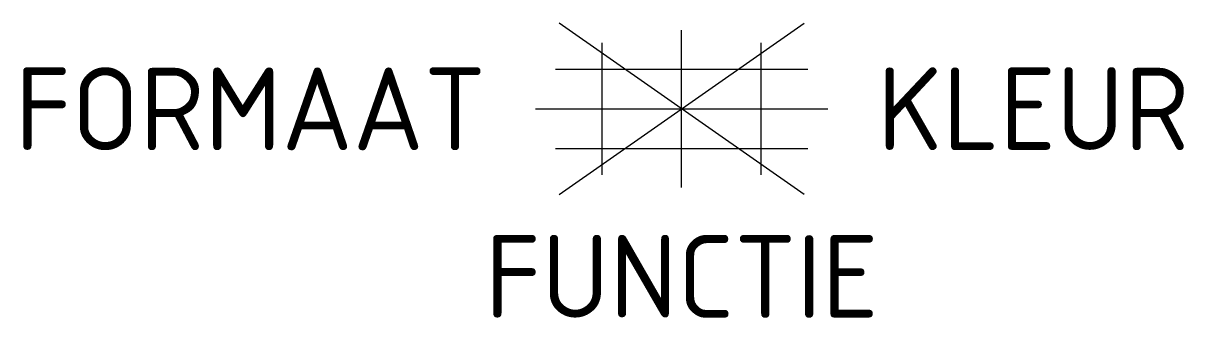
# Model space of a CAD drawing. Header units: metres. Extents: x -14.3 to 10.9, y -4.6 to 1.9.
import ezdxf
from ezdxf.enums import TextEntityAlignment as Align

# ---------------------------------------------------------------- set-up
doc = ezdxf.new("R2010")
doc.units = ezdxf.units.M
doc.styles.add('NLCS-ISO', font='NLCS-ISO.ttf')

msp = doc.modelspace()

# ---------------------------------------------------------------- linework, layer by layer
for p, q in [((-2.662, -1.864), (2.662, 1.864)), ((2.662, -1.864), (-2.662, 1.864)), ((0, 0), (0, 1.711)), ((-1.725, 0), (-1.725, 1.436)), ((1.725, 0), (1.725, 1.436)), ((-2.744, 0.862), (2.744, 0.862)), ((-3.177, 0), (3.177, 0)), ((-1.725, -1.436), (-1.725, 0)), ((0, -1.711), (0, 0)), ((1.725, -1.436), (1.725, 0)), ((-2.744, -0.862), (2.744, -0.862))]:
    msp.add_line(p, q)

# ---------------------------------------------------------------- texts
at = {"style": 'NLCS-ISO'}
msp.add_attdef('FORMAAT', text='', height=1.8, dxfattribs=at).set_placement((-4.25, 0), align=Align.MIDDLE_RIGHT)
msp.add_attdef('KLEUR', text='', height=1.8, dxfattribs=at).set_placement((4.25, 0), align=Align.MIDDLE_LEFT)
at = {"style": 'NLCS-ISO', "flags": 1}
msp.add_attdef('FUNCTIE', text='', height=1.8, dxfattribs=at).set_placement((0, -2.75), align=Align.TOP_CENTER)

doc.saveas('drawing.dxf')
